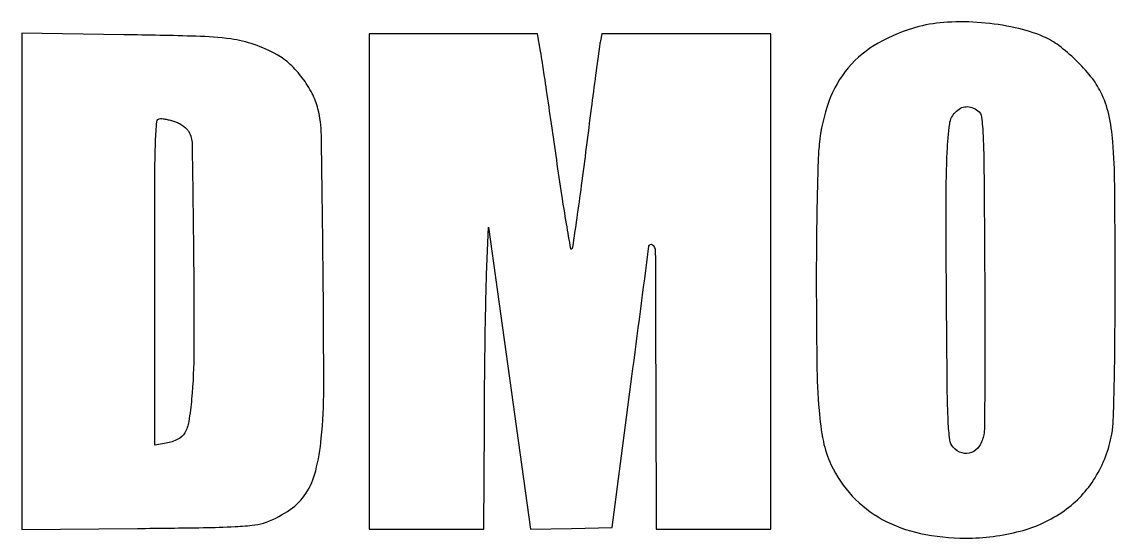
# Model space of a CAD drawing. Extents: x 9 to 371, y 66 to 237.
import ezdxf

# ---------------------------------------------------------------- set-up
doc = ezdxf.new("R2010")
doc.units = 0

msp = doc.modelspace()

# ---------------------------------------------------------------- linework, layer by layer
for points in [[(306, 235.417338, 0.063095), (292.564309, 229.988993, 0.089891), (282.654603, 221.821906, 0.089531), (276.215437, 210.669349, 0.062105), (273.017438, 196.433552, 0.016271), (272.640972, 190.594702, 0.002589), (272.335314, 179.136731, 0.002866), (272.122424, 165.628388, 0.002506), (272.051599, 151.5, 0.003358), (272.237001, 123.893303, 0.016461), (272.959727, 108.311795, 0.029405), (274.382406, 98.07271, 0.060281), (276.906159, 90.386839, 0.078691), (283.975838, 79.935689, 0.079778), (293.899066, 72.237822, 0.073091), (306.509724, 67.568258, 0.052635), (321.460099, 66.014781, 0.062922), (339.574445, 68.333523, 0.091435), (354.148154, 75.112008, 0.100781), (364.375495, 86.042059, 0.09249), (369.905517, 100.433659, 0.037289), (370.387043, 104.880713, 0.002972), (370.71107, 116.715393, 0.00357), (370.930572, 132.076052, 0.001787), (371, 151.5, 0.002121), (370.866928, 182.866684, 0.016955), (370.254017, 197.316558, 0.037614), (368.881171, 206.309486, 0.057115), (366.240908, 213.75479, 0.056269), (362.995666, 218.847927, 0.030423), (357.973886, 224.341566, 0.030454), (352.368857, 229.144895, 0.060744), (347.325847, 232.074651, 0.048313), (337.878197, 235.084407, 0.032798), (326.700968, 236.73121, 0.032957), (315.501621, 236.897209, 0.051766)], [(9, 151.034029), (9, 68.853072), (47.25, 69.224917, 0.001254), (69.006602, 69.491015, 0.008671), (79.674619, 69.833362, 0.01689), (86.084902, 70.367917, 0.063207), (90, 71.339379, 0.058327), (97.850321, 75.486275, 0.097641), (103.048366, 80.808215, 0.084715), (106.288356, 88.264216, 0.035277), (108.154787, 99.112633, 0.025249), (108.961196, 115.43453, 0.002258), (108.729717, 156.490823, 0.001235), (108.186525, 199.512514, 0.057928), (107.047283, 208.171012, 0.057958), (105.107317, 213.288668, 0.042254), (101.859794, 218.438965, 0.04246), (97.818036, 222.938009, 0.060938), (93.5, 226.101545, 0.044424), (85.905503, 229.509247, 0.050751), (78.158274, 231.336078, 0.02556), (66.709707, 232.242978, 0.003502), (42.75, 232.744698), (9, 233.214986)], [(124, 151), (124, 69), (143, 69), (162, 69), (162.135426, 103.25, -0.00142), (162.23239, 117.520295, -0.001338), (162.411602, 132.075091, -0.00133), (162.639218, 144.97092, -0.004653), (162.885426, 153.282226), (163.5, 169.064453), (170.46876, 119.005431), (177.43752, 68.946409), (190.96876, 69.223205), (204.5, 69.5), (211, 119.5, -0.000343), (216.649299, 162.723959, -0.58256), (217.775933, 163.180697, -0.228208), (218.748961, 161.177766, -0.00026), (218.891466, 113.25), (219, 69), (238, 69), (257, 69), (257, 151), (257, 233), (229.019052, 233), (201.038104, 233), (200.554837, 230.75, 0.019566), (200.260324, 229.059088, 0.000315), (198.980083, 219.467187, 0.000826), (197.516751, 208.309377, 0.000548), (195.872605, 195.5, -0.001472), (194.21811, 182.796081, -0.002368), (192.72464, 171.978057, -0.000414), (191.352711, 162.432796, -0.140541), (191.052547, 161.765727, -0.637368), (190.744532, 161.849706, -0.000778), (189.33897, 170.128464, -0.003802), (187.800369, 179.722589, -0.002208), (186.091268, 191.265727, 0.000468), (184.357358, 203.264467, 0.0006), (182.737435, 214.307745, 0.000461), (181.359594, 223.56394, 0.005131), (180.768692, 227.25), (179.786301, 233), (151.893151, 233), (124, 233)], [(325.55887, 207.581088, -0.208893), (326.776941, 205.491272, -0.018374), (327.271982, 199.247091, -0.008552), (327.567636, 187.548959, -0.000603), (327.795323, 154.831088, -0.001096), (327.866195, 134.925913, -0.001668), (327.832168, 117.633263, -0.000594), (327.735364, 102.722443, -0.043035), (327.506041, 100.282146, -0.096394), (326.043597, 96.532892, -0.15484), (323.439735, 94.342134, -0.1779), (320.325951, 94.217224, -0.131491), (317.404988, 96.10394, -0.153459), (316.244214, 98.626489, -0.020096), (315.727478, 104.582453, -0.009048), (315.417008, 115.564786, -0.000736), (315.166663, 144.35394, -0.001639), (315.034781, 177.773319, -0.011824), (315.404644, 193.866384, -0.020142), (316.225403, 203.2869, -0.166055), (318.094142, 207.094142, -0.073525), (319.840867, 208.39089, -0.107078), (321.678651, 208.916337, -0.105305), (323.591802, 208.637565, -0.069281)], [(59.871886, 203.894816, -0.042032), (61.174407, 203.314015, -0.03372), (62.466483, 202.48424, -0.034821), (63.562072, 201.54654, -0.06999), (64.252601, 200.644816, -0.125426), (65.376424, 196.491055, -0.000944), (65.831174, 160.94423, -0.003279), (65.973199, 128.266832, -0.022343), (65.217465, 112.161848, -0.016192), (64.281938, 104.653036, -0.091802), (62.945721, 100.868666, -0.149941), (60.663752, 98.740156, -0.0684), (56.75, 97.458946), (53, 96.777418), (53, 150.888709, -0.000548), (53.037685, 185.299925, -0.008), (53.258551, 197.440732, -0.014607), (53.670145, 203.923942, -0.387341), (54.850777, 205, -0.040097), (55.777333, 204.925576, -0.014088), (57.089173, 204.675352, -0.013884), (58.522348, 204.317912, -0.015813)]]:
    msp.add_lwpolyline(points, format="xyb", close=True)

doc.saveas('drawing.dxf')
